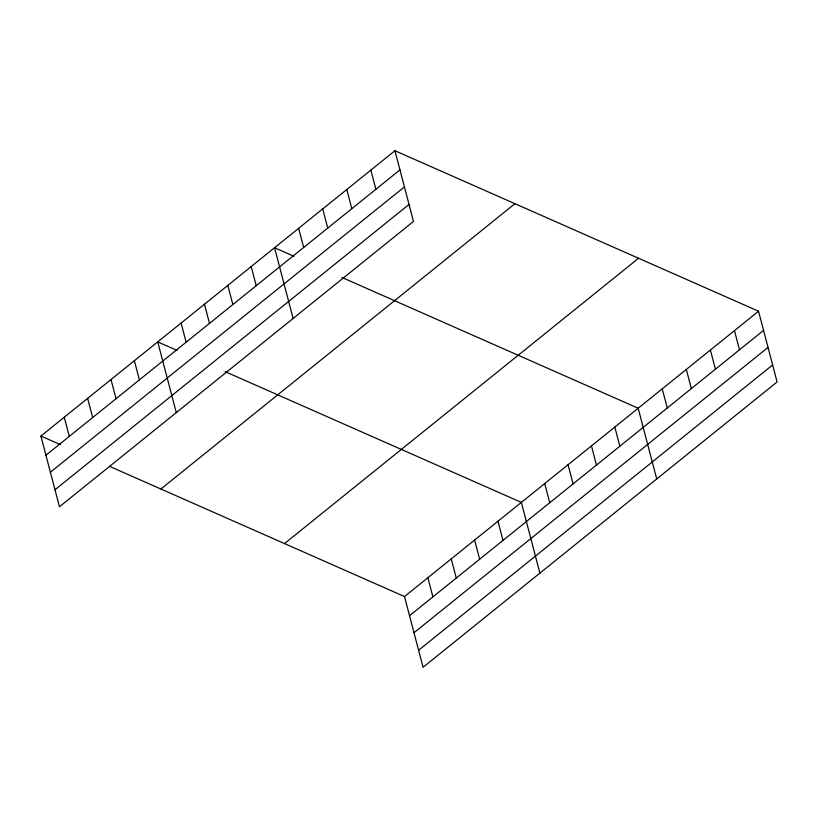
<?xml version="1.0" encoding="UTF-8"?>
<svg xmlns="http://www.w3.org/2000/svg" width="818" height="818" viewBox="0 0 818 818"><rect width="100%" height="100%" fill="white"/><g stroke="black" fill="none" stroke-linecap="round" stroke-linejoin="round"><path stroke-width="1.23" d="M394.93 150.716L413.489 221.443L59.458 506.771L40.9 436.045L394.93 150.716L758.542 311.229L777.1 381.955L423.07 667.284L404.511 596.557L109.469 466.311M45.931 455.207L399.961 169.878M50.389 472.221L404.429 186.893M54.99 489.757L409.031 204.428M160.89 489.011L514.931 203.682M284.521 543.581L638.551 258.263M404.511 596.557L758.542 311.229M409.532 615.719L763.572 330.39M414 632.733L768.041 347.405M418.601 650.269L772.632 364.94M293.989 256.3L274.562 247.731L293.12 318.458M341.985 277.486L638.173 408.233L656.731 478.97M177.158 350.462L157.731 341.883L176.289 412.62M225.154 371.648L521.342 502.395L539.9 573.121M40.9 436.045L60.328 444.614M734.472 330.625L739.492 349.787M710.392 350.032L715.423 369.194M686.322 369.429L691.353 388.591M662.243 388.836L667.273 407.998M614.809 427.068L619.829 446.229M591.445 445.902L596.465 465.064M568.07 464.736L573.101 483.898M544.706 483.561L549.737 502.722M497.978 521.23L502.998 540.391M474.604 540.054L479.634 559.226M370.861 170.124L375.891 189.285M451.239 558.888L456.27 578.05M346.791 189.52L351.812 208.682M427.875 577.723L432.906 596.884M322.711 208.927L327.742 228.089M298.642 228.324L303.662 247.486M251.198 266.556L256.228 285.717M227.833 285.39L232.854 304.552M204.469 304.224L209.49 323.386M181.095 323.049L186.126 342.221M134.367 360.718L139.397 379.879M111.003 379.552L116.023 398.714M87.628 398.376L92.659 417.538M64.264 417.211L69.295 436.372"/></g></svg>
